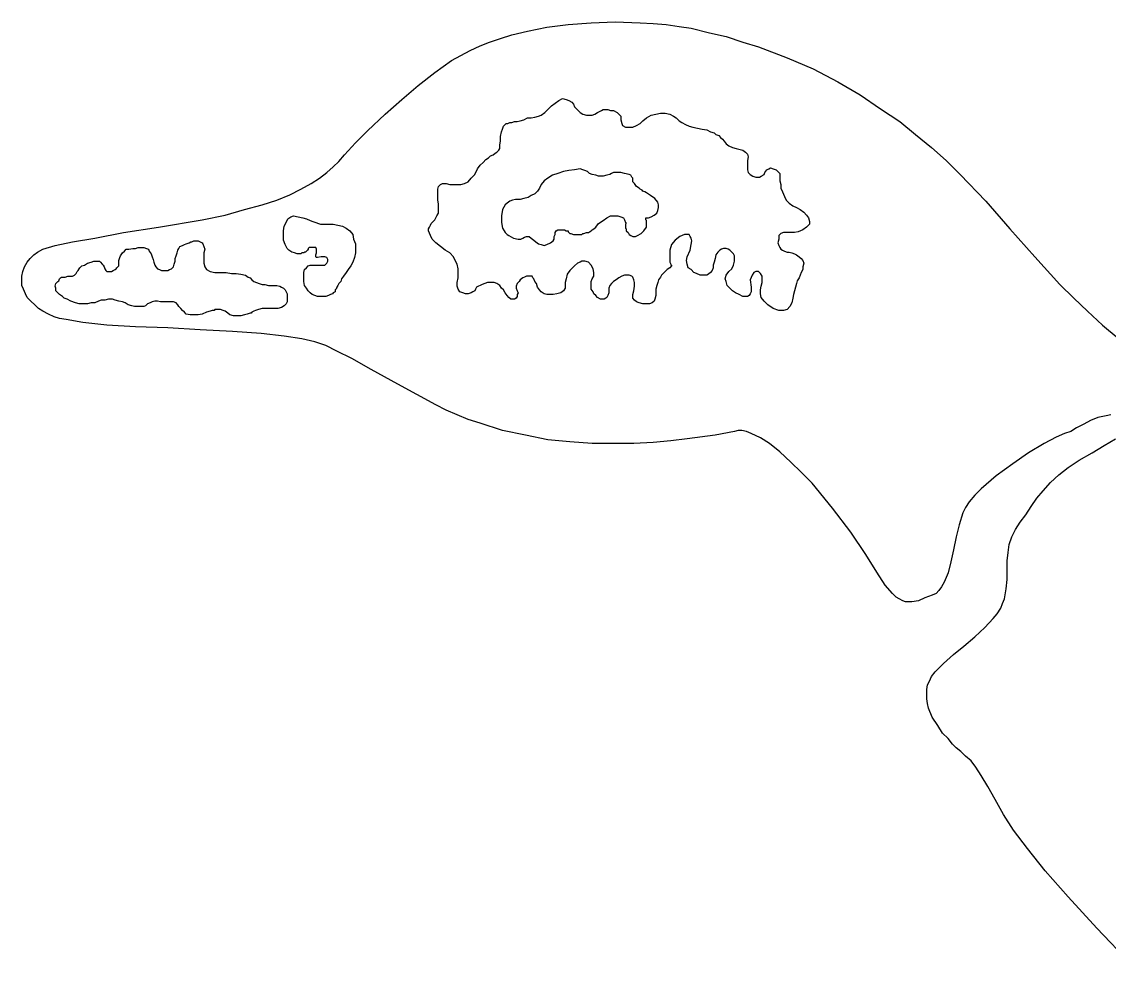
# Model space of a CAD drawing. Extents: x 1231 to 2855, y 3260 to 5268.
# Drawn here: x 1443.749 to 1447.398, y 3325.908 to 3329.069 of the extents above; entities that cross this region are included whole.
import ezdxf

# ---------------------------------------------------------------- set-up
doc = ezdxf.new("R2010")
doc.units = 0
doc.header["$LTSCALE"] = 20
doc.header["$MEASUREMENT"] = 0
doc.layers.add('ACO', color=2, linetype='CONTINUOUS')

msp = doc.modelspace()

# ---------------------------------------------------------------- linework, layer by layer
at = {"layer": 'ACO', "color": 124}
for points in [[(1447.4031, 3327.7505), (1447.3875, 3327.7474), (1447.3596, 3327.7412), (1447.3348, 3327.7319), (1447.3131, 3327.7195), (1447.2883, 3327.7071), (1447.2697, 3327.6947), (1447.248, 3327.6885), (1447.22, 3327.6761), (1447.1797, 3327.6543), (1447.127, 3327.6233), (1447.0742, 3327.5861), (1447.0184, 3327.5458), (1446.9688, 3327.5023), (1446.9471, 3327.4806), (1446.9284, 3327.4589), (1446.916, 3327.4403), (1446.9067, 3327.4217), (1446.8943, 3327.3814), (1446.885, 3327.341), (1446.8757, 3327.2976), (1446.8664, 3327.2573), (1446.8571, 3327.2201), (1446.8447, 3327.189), (1446.8354, 3327.1735), (1446.8261, 3327.1611), (1446.8168, 3327.1518), (1446.8044, 3327.1456), (1446.7795, 3327.1363), (1446.7578, 3327.127), (1446.7361, 3327.1239), (1446.7144, 3327.1239), (1446.7051, 3327.127), (1446.6927, 3327.1332), (1446.6834, 3327.1394), (1446.671, 3327.1518), (1446.6461, 3327.1797), (1446.6182, 3327.2232), (1446.581, 3327.2821), (1446.5314, 3327.3565), (1446.4693, 3327.4372), (1446.4011, 3327.521), (1446.3639, 3327.5582), (1446.3297, 3327.5923), (1446.2925, 3327.6264), (1446.2584, 3327.6543), (1446.2274, 3327.673), (1446.1963, 3327.6885), (1446.1808, 3327.6947), (1446.1653, 3327.6978), (1446.1529, 3327.6978), (1446.1405, 3327.6947), (1446.0754, 3327.6823), (1445.9823, 3327.6699), (1445.9265, 3327.6637), (1445.8675, 3327.6574), (1445.8024, 3327.6543), (1445.7341, 3327.6543), (1445.6628, 3327.6543), (1445.5883, 3327.6605), (1445.5139, 3327.6668), (1445.4394, 3327.6823), (1445.3619, 3327.6978), (1445.2874, 3327.7226), (1445.2471, 3327.735), (1445.2099, 3327.7505), (1445.1727, 3327.766), (1445.1385, 3327.7846), (1445.0113, 3327.8529), (1444.9214, 3327.9025), (1444.8562, 3327.9397), (1444.8066, 3327.9646), (1444.7694, 3327.9832), (1444.7322, 3327.9956), (1444.6887, 3328.0049), (1444.6298, 3328.0142), (1444.5522, 3328.0235), (1444.4561, 3328.0297), (1444.3475, 3328.0359), (1444.2389, 3328.0421), (1444.1303, 3328.0452), (1444.0342, 3328.0514), (1443.9535, 3328.0607), (1443.8977, 3328.07), (1443.876, 3328.0731), (1443.8574, 3328.0793), (1443.8388, 3328.0886), (1443.8201, 3328.0979), (1443.8046, 3328.1073), (1443.7922, 3328.1197), (1443.7798, 3328.1321), (1443.7674, 3328.1445), (1443.7612, 3328.1569), (1443.755, 3328.1724), (1443.7488, 3328.1848), (1443.7488, 3328.2003), (1443.7488, 3328.2158), (1443.7519, 3328.2313), (1443.7581, 3328.2468), (1443.7674, 3328.2624), (1443.7767, 3328.2748), (1443.7891, 3328.2872), (1443.8015, 3328.2965), (1443.8201, 3328.3058), (1443.8605, 3328.3182), (1443.9194, 3328.3306), (1443.9939, 3328.343), (1444.09, 3328.3616), (1444.2079, 3328.3802), (1444.3537, 3328.4051), (1444.4313, 3328.4206), (1444.4964, 3328.4392), (1444.5553, 3328.4547), (1444.605, 3328.4702), (1444.6484, 3328.4888), (1444.6856, 3328.5074), (1444.7197, 3328.526), (1444.7477, 3328.5446), (1444.7725, 3328.5633), (1444.7942, 3328.5819), (1444.8128, 3328.6005), (1444.8314, 3328.6222), (1444.8686, 3328.6625), (1444.909, 3328.7029), (1444.9679, 3328.7587), (1445.0238, 3328.8083), (1445.0796, 3328.8549), (1445.1354, 3328.8983), (1445.1913, 3328.9386), (1445.2533, 3328.9727), (1445.2874, 3328.9882), (1445.3185, 3329.0007), (1445.3557, 3329.0131), (1445.3929, 3329.0255), (1445.4456, 3329.0379), (1445.5108, 3329.0503), (1445.5821, 3329.0596), (1445.6597, 3329.0658), (1445.7403, 3329.0689), (1445.8241, 3329.0658), (1445.8675, 3329.0627), (1445.911, 3329.0596), (1445.9544, 3329.0534), (1445.9947, 3329.0472), (1446.0568, 3329.0317), (1446.1126, 3329.0193), (1446.1684, 3329.0007), (1446.2212, 3328.9851), (1446.3173, 3328.9479), (1446.4042, 3328.9107), (1446.4879, 3328.8673), (1446.5624, 3328.8238), (1446.6306, 3328.7773), (1446.6958, 3328.7339), (1446.7485, 3328.6904), (1446.8013, 3328.647), (1446.8509, 3328.6036), (1446.8974, 3328.5571), (1446.9843, 3328.4671), (1447.0649, 3328.374), (1447.1487, 3328.281), (1447.2324, 3328.1879), (1447.279, 3328.1414), (1447.3255, 3328.0979), (1447.3751, 3328.0514), (1447.4279, 3328.008)], [(1445.4829, 3328.7525), (1445.4922, 3328.7556), (1445.5046, 3328.7649), (1445.5139, 3328.7742), (1445.5263, 3328.7866), (1445.5387, 3328.7959), (1445.5511, 3328.8052), (1445.5635, 3328.8114), (1445.5759, 3328.8083), (1445.5852, 3328.8052), (1445.5945, 3328.799), (1445.6007, 3328.7928), (1445.6038, 3328.7835), (1445.61, 3328.7773), (1445.6163, 3328.7711), (1445.6225, 3328.7649), (1445.6318, 3328.7587), (1445.6442, 3328.7556), (1445.6535, 3328.7556), (1445.6628, 3328.7556), (1445.6721, 3328.7587), (1445.6814, 3328.7649), (1445.6876, 3328.768), (1445.6938, 3328.7711), (1445.7, 3328.7742), (1445.7062, 3328.7742), (1445.7155, 3328.7742), (1445.7248, 3328.7711), (1445.7341, 3328.7711), (1445.7465, 3328.7649), (1445.7527, 3328.7587), (1445.7589, 3328.7525), (1445.7589, 3328.7401), (1445.7621, 3328.7277), (1445.7652, 3328.7215), (1445.7745, 3328.7153), (1445.7869, 3328.7153), (1445.7993, 3328.7153), (1445.8117, 3328.7215), (1445.8241, 3328.7277), (1445.8334, 3328.737), (1445.8458, 3328.7463), (1445.8613, 3328.7556), (1445.8768, 3328.7587), (1445.8923, 3328.7618), (1445.9078, 3328.7618), (1445.9234, 3328.7587), (1445.9358, 3328.7525), (1445.9451, 3328.7463), (1445.9544, 3328.737), (1445.9637, 3328.7308), (1445.9761, 3328.7246), (1445.9885, 3328.7184), (1446.0009, 3328.7153), (1446.0164, 3328.7122), (1446.0319, 3328.7091), (1446.0474, 3328.706), (1446.0599, 3328.6998), (1446.0723, 3328.6966), (1446.0785, 3328.6904), (1446.0878, 3328.6873), (1446.094, 3328.6811), (1446.1002, 3328.6749), (1446.1064, 3328.6687), (1446.1126, 3328.6594), (1446.1219, 3328.6532), (1446.1343, 3328.647), (1446.1467, 3328.6439), (1446.1591, 3328.6408), (1446.1684, 3328.6377), (1446.1777, 3328.6315), (1446.1839, 3328.6253), (1446.187, 3328.616), (1446.1839, 3328.6036), (1446.1839, 3328.5943), (1446.1839, 3328.5819), (1446.1839, 3328.5726), (1446.187, 3328.5633), (1446.1932, 3328.5571), (1446.2025, 3328.5509), (1446.2119, 3328.5477), (1446.2243, 3328.5477), (1446.2305, 3328.5509), (1446.2398, 3328.5571), (1446.2429, 3328.5633), (1446.2491, 3328.5726), (1446.2553, 3328.5757), (1446.2615, 3328.5788), (1446.2708, 3328.5757), (1446.2801, 3328.5726), (1446.2863, 3328.5664), (1446.2894, 3328.5633), (1446.2925, 3328.5602), (1446.2925, 3328.5571), (1446.2925, 3328.5509), (1446.2925, 3328.5446), (1446.2925, 3328.5353), (1446.2956, 3328.5229), (1446.2956, 3328.5105), (1446.3018, 3328.4981), (1446.308, 3328.4826), (1446.3142, 3328.4702), (1446.3235, 3328.4609), (1446.3359, 3328.4516), (1446.3483, 3328.4454), (1446.3608, 3328.4392), (1446.3732, 3328.4299), (1446.3825, 3328.4206), (1446.3887, 3328.4113), (1446.3918, 3328.3988), (1446.3918, 3328.3895), (1446.3825, 3328.3802), (1446.3701, 3328.3709), (1446.3546, 3328.3647), (1446.3421, 3328.3616), (1446.3266, 3328.3616), (1446.3142, 3328.3616), (1446.3049, 3328.3616), (1446.2956, 3328.3585), (1446.2894, 3328.3523), (1446.2894, 3328.3399), (1446.2863, 3328.3275), (1446.2894, 3328.3182), (1446.2925, 3328.312), (1446.2956, 3328.3058), (1446.3018, 3328.3027), (1446.308, 3328.2996), (1446.3173, 3328.2965), (1446.3235, 3328.2965), (1446.3328, 3328.2934), (1446.3421, 3328.2903), (1446.3483, 3328.2872), (1446.3577, 3328.281), (1446.3639, 3328.2748), (1446.3701, 3328.2686), (1446.3732, 3328.2593), (1446.3701, 3328.2468), (1446.3701, 3328.2375), (1446.3639, 3328.2282), (1446.3608, 3328.2189), (1446.3577, 3328.2096), (1446.3514, 3328.2003), (1446.3483, 3328.191), (1446.3452, 3328.1786), (1446.3421, 3328.1662), (1446.339, 3328.1538), (1446.3359, 3328.1414), (1446.3328, 3328.1259), (1446.3266, 3328.1135), (1446.3173, 3328.1041), (1446.3049, 3328.101), (1446.2894, 3328.101), (1446.2708, 3328.1073), (1446.2522, 3328.1197), (1446.2398, 3328.1321), (1446.2305, 3328.1445), (1446.2274, 3328.1569), (1446.2274, 3328.1693), (1446.2305, 3328.1817), (1446.2336, 3328.1941), (1446.2336, 3328.2034), (1446.2336, 3328.2158), (1446.2274, 3328.2251), (1446.2212, 3328.2313), (1446.2119, 3328.2313), (1446.2057, 3328.2282), (1446.1994, 3328.2189), (1446.1932, 3328.2034), (1446.1963, 3328.1786), (1446.1963, 3328.1693), (1446.1963, 3328.1631), (1446.1932, 3328.1569), (1446.1901, 3328.1507), (1446.1839, 3328.1476), (1446.1777, 3328.1476), (1446.1684, 3328.1476), (1446.156, 3328.1538), (1446.1436, 3328.16), (1446.1343, 3328.1662), (1446.125, 3328.1755), (1446.1157, 3328.1848), (1446.1126, 3328.1972), (1446.1095, 3328.2065), (1446.1126, 3328.2189), (1446.1219, 3328.2313), (1446.1312, 3328.2406), (1446.1374, 3328.253), (1446.1405, 3328.2655), (1446.1405, 3328.2748), (1446.1405, 3328.2841), (1446.1374, 3328.2903), (1446.1312, 3328.2965), (1446.125, 3328.3027), (1446.1188, 3328.3058), (1446.1126, 3328.3089), (1446.1033, 3328.3089), (1446.0971, 3328.3058), (1446.0909, 3328.3027), (1446.0847, 3328.2965), (1446.0785, 3328.2872), (1446.0754, 3328.2748), (1446.0723, 3328.2624), (1446.0692, 3328.253), (1446.0692, 3328.2437), (1446.0661, 3328.2344), (1446.0599, 3328.2282), (1446.0536, 3328.222), (1446.0474, 3328.2189), (1446.0381, 3328.2189), (1446.0257, 3328.2189), (1446.0133, 3328.2251), (1446.004, 3328.2282), (1445.9947, 3328.2375), (1445.9854, 3328.2437), (1445.9823, 3328.2562), (1445.9792, 3328.2686), (1445.9823, 3328.281), (1445.9916, 3328.3027), (1445.9947, 3328.3213), (1445.9978, 3328.3337), (1445.9947, 3328.343), (1445.9916, 3328.3492), (1445.9885, 3328.3554), (1445.9823, 3328.3554), (1445.973, 3328.3554), (1445.9575, 3328.3492), (1445.942, 3328.3368), (1445.9296, 3328.3213), (1445.9234, 3328.3027), (1445.9234, 3328.2903), (1445.9234, 3328.2779), (1445.9234, 3328.2686), (1445.9234, 3328.2624), (1445.9265, 3328.2562), (1445.9265, 3328.253), (1445.9296, 3328.253), (1445.9296, 3328.2499), (1445.9234, 3328.2437), (1445.9141, 3328.2375), (1445.9078, 3328.2313), (1445.9016, 3328.2251), (1445.8954, 3328.2189), (1445.8923, 3328.2127), (1445.8861, 3328.2034), (1445.883, 3328.1941), (1445.8799, 3328.1848), (1445.8768, 3328.1724), (1445.8768, 3328.16), (1445.8768, 3328.1507), (1445.8737, 3328.1383), (1445.8706, 3328.1321), (1445.8644, 3328.1259), (1445.8551, 3328.1228), (1445.8427, 3328.1228), (1445.8334, 3328.1228), (1445.821, 3328.1259), (1445.8117, 3328.129), (1445.8055, 3328.1352), (1445.7993, 3328.1414), (1445.7993, 3328.1538), (1445.8024, 3328.1662), (1445.8055, 3328.1817), (1445.8055, 3328.1941), (1445.8024, 3328.2034), (1445.7993, 3328.2127), (1445.7962, 3328.2158), (1445.7869, 3328.2189), (1445.7807, 3328.2189), (1445.7714, 3328.2189), (1445.7621, 3328.2158), (1445.7527, 3328.2096), (1445.7434, 3328.2034), (1445.7341, 3328.1972), (1445.7279, 3328.191), (1445.7217, 3328.1848), (1445.7186, 3328.1755), (1445.7186, 3328.1662), (1445.7186, 3328.16), (1445.7155, 3328.1507), (1445.7124, 3328.1445), (1445.7093, 3328.1414), (1445.7031, 3328.1383), (1445.6969, 3328.1383), (1445.6907, 3328.1383), (1445.6814, 3328.1445), (1445.6752, 3328.1507), (1445.669, 3328.1569), (1445.6659, 3328.1631), (1445.6597, 3328.1724), (1445.6597, 3328.1817), (1445.6597, 3328.191), (1445.6597, 3328.1972), (1445.6628, 3328.2065), (1445.669, 3328.2158), (1445.669, 3328.2282), (1445.6659, 3328.2406), (1445.6597, 3328.253), (1445.6504, 3328.2624), (1445.638, 3328.2655), (1445.6287, 3328.2655), (1445.6225, 3328.2624), (1445.6132, 3328.2593), (1445.6038, 3328.2499), (1445.5883, 3328.2344), (1445.579, 3328.222), (1445.5759, 3328.2065), (1445.5728, 3328.1941), (1445.5728, 3328.1848), (1445.5728, 3328.1755), (1445.5666, 3328.1662), (1445.5573, 3328.16), (1445.5449, 3328.1569), (1445.5325, 3328.1538), (1445.5201, 3328.1538), (1445.5108, 3328.1538), (1445.5015, 3328.1569), (1445.4922, 3328.1631), (1445.486, 3328.1693), (1445.4798, 3328.1786), (1445.4767, 3328.191), (1445.4705, 3328.1972), (1445.4674, 3328.2065), (1445.4642, 3328.2096), (1445.4611, 3328.2158), (1445.4549, 3328.2158), (1445.4518, 3328.2158), (1445.4425, 3328.2158), (1445.4363, 3328.2127), (1445.4301, 3328.2096), (1445.4208, 3328.2034), (1445.4177, 3328.1972), (1445.4115, 3328.191), (1445.4084, 3328.1817), (1445.4084, 3328.1755), (1445.4115, 3328.1662), (1445.4146, 3328.16), (1445.4115, 3328.1538), (1445.4115, 3328.1476), (1445.4084, 3328.1414), (1445.4022, 3328.1383), (1445.396, 3328.1383), (1445.3898, 3328.1383), (1445.3836, 3328.1445), (1445.3774, 3328.1507), (1445.3712, 3328.16), (1445.365, 3328.1693), (1445.3588, 3328.1755), (1445.3526, 3328.1848), (1445.3433, 3328.191), (1445.334, 3328.1941), (1445.3247, 3328.1941), (1445.3122, 3328.1941), (1445.3029, 3328.191), (1445.2936, 3328.1879), (1445.2874, 3328.1848), (1445.2812, 3328.1817), (1445.275, 3328.1786), (1445.2719, 3328.1724), (1445.2688, 3328.1662), (1445.2626, 3328.1631), (1445.2564, 3328.16), (1445.2471, 3328.1569), (1445.2378, 3328.1569), (1445.2285, 3328.16), (1445.2192, 3328.1631), (1445.213, 3328.1724), (1445.2099, 3328.1817), (1445.2099, 3328.1941), (1445.213, 3328.2096), (1445.213, 3328.2251), (1445.213, 3328.2406), (1445.2099, 3328.2562), (1445.2037, 3328.2686), (1445.1975, 3328.281), (1445.1851, 3328.2934), (1445.1696, 3328.3027), (1445.154, 3328.3151), (1445.1385, 3328.3275), (1445.1261, 3328.3399), (1445.1199, 3328.3523), (1445.1137, 3328.3678), (1445.1137, 3328.374), (1445.1168, 3328.3802), (1445.1199, 3328.3864), (1445.123, 3328.3926), (1445.1354, 3328.4051), (1445.1416, 3328.4175), (1445.1478, 3328.4268), (1445.1478, 3328.4361), (1445.1478, 3328.4423), (1445.1478, 3328.4516), (1445.1478, 3328.4578), (1445.1447, 3328.4702), (1445.1447, 3328.4795), (1445.1447, 3328.4888), (1445.1447, 3328.4981), (1445.1447, 3328.5074), (1445.1478, 3328.5167), (1445.154, 3328.5229), (1445.1602, 3328.526), (1445.1727, 3328.526), (1445.1851, 3328.5229), (1445.1975, 3328.5229), (1445.2099, 3328.5229), (1445.2223, 3328.5229), (1445.2347, 3328.526), (1445.2471, 3328.5322), (1445.2564, 3328.5446), (1445.2688, 3328.5571), (1445.2781, 3328.5757), (1445.2874, 3328.5881), (1445.2967, 3328.5974), (1445.306, 3328.6067), (1445.3153, 3328.6129), (1445.3216, 3328.6191), (1445.3309, 3328.6222), (1445.3371, 3328.6284), (1445.3433, 3328.6315), (1445.3464, 3328.6346), (1445.3495, 3328.6377), (1445.3526, 3328.6439), (1445.3526, 3328.6501), (1445.3526, 3328.6563), (1445.3557, 3328.6687), (1445.3557, 3328.6842), (1445.3588, 3328.6998), (1445.3619, 3328.7091), (1445.365, 3328.7184), (1445.3712, 3328.7246), (1445.3743, 3328.7277), (1445.3805, 3328.7277), (1445.3867, 3328.7308), (1445.3929, 3328.7308), (1445.4022, 3328.7339), (1445.4115, 3328.7339), (1445.4208, 3328.737), (1445.4332, 3328.7401), (1445.4456, 3328.7463), (1445.458, 3328.7463), (1445.4705, 3328.7494), (1445.4829, 3328.7525), (1445.4829, 3328.7525)], [(1445.6225, 3328.5757), (1445.6038, 3328.5726), (1445.5852, 3328.5695), (1445.5666, 3328.5664), (1445.548, 3328.5602), (1445.5294, 3328.554), (1445.5139, 3328.5446), (1445.5015, 3328.5353), (1445.4922, 3328.5229), (1445.486, 3328.5105), (1445.4798, 3328.5012), (1445.4705, 3328.4919), (1445.458, 3328.4857), (1445.4487, 3328.4795), (1445.4332, 3328.4764), (1445.4208, 3328.4733), (1445.4053, 3328.4733), (1445.396, 3328.4702), (1445.3867, 3328.4671), (1445.3774, 3328.4609), (1445.3712, 3328.4547), (1445.3619, 3328.4392), (1445.3588, 3328.4175), (1445.3588, 3328.3957), (1445.3619, 3328.3771), (1445.3681, 3328.3678), (1445.3712, 3328.3616), (1445.3774, 3328.3554), (1445.3836, 3328.3523), (1445.3991, 3328.343), (1445.4146, 3328.3399), (1445.4239, 3328.3399), (1445.4301, 3328.343), (1445.4363, 3328.3461), (1445.4425, 3328.3492), (1445.4456, 3328.3492), (1445.4518, 3328.3492), (1445.458, 3328.343), (1445.4674, 3328.3368), (1445.4736, 3328.3306), (1445.4829, 3328.3244), (1445.4922, 3328.3213), (1445.5015, 3328.3182), (1445.5108, 3328.3213), (1445.5232, 3328.3275), (1445.5325, 3328.3337), (1445.5356, 3328.3399), (1445.5356, 3328.3492), (1445.5387, 3328.3554), (1445.5387, 3328.3616), (1445.5418, 3328.3678), (1445.548, 3328.3709), (1445.5604, 3328.3709), (1445.5697, 3328.3709), (1445.5759, 3328.3678), (1445.5821, 3328.3678), (1445.5821, 3328.3647), (1445.5852, 3328.3616), (1445.5883, 3328.3585), (1445.5914, 3328.3585), (1445.6007, 3328.3554), (1445.6038, 3328.3554), (1445.61, 3328.3554), (1445.6163, 3328.3554), (1445.6194, 3328.3554), (1445.6256, 3328.3554), (1445.6287, 3328.3554), (1445.6318, 3328.3585), (1445.6349, 3328.3585), (1445.6442, 3328.3616), (1445.6504, 3328.3616), (1445.6535, 3328.3647), (1445.6597, 3328.3678), (1445.6628, 3328.3709), (1445.669, 3328.374), (1445.6752, 3328.3802), (1445.6845, 3328.3926), (1445.7, 3328.4019), (1445.7124, 3328.4113), (1445.7248, 3328.4175), (1445.7403, 3328.4175), (1445.7496, 3328.4175), (1445.7589, 3328.4144), (1445.7683, 3328.4113), (1445.7714, 3328.4051), (1445.7745, 3328.3957), (1445.7776, 3328.3926), (1445.7745, 3328.3895), (1445.7745, 3328.3833), (1445.7745, 3328.3802), (1445.7745, 3328.3771), (1445.7776, 3328.374), (1445.7776, 3328.3678), (1445.7838, 3328.3616), (1445.7869, 3328.3554), (1445.7931, 3328.3523), (1445.7993, 3328.3492), (1445.8086, 3328.3492), (1445.8148, 3328.3523), (1445.8272, 3328.3585), (1445.8365, 3328.3678), (1445.8458, 3328.3802), (1445.8458, 3328.3895), (1445.8458, 3328.3957), (1445.8458, 3328.4019), (1445.8427, 3328.4051), (1445.8427, 3328.4082), (1445.8427, 3328.4113), (1445.852, 3328.4113), (1445.8613, 3328.4144), (1445.8706, 3328.4206), (1445.8799, 3328.4268), (1445.883, 3328.4361), (1445.8861, 3328.4454), (1445.8861, 3328.4547), (1445.883, 3328.464), (1445.8737, 3328.4764), (1445.8582, 3328.4857), (1445.8458, 3328.495), (1445.8396, 3328.4981), (1445.8334, 3328.5012), (1445.8303, 3328.5043), (1445.8241, 3328.5074), (1445.821, 3328.5105), (1445.8117, 3328.5167), (1445.8055, 3328.526), (1445.7993, 3328.5322), (1445.7993, 3328.5384), (1445.7993, 3328.5446), (1445.7962, 3328.5477), (1445.7931, 3328.554), (1445.7869, 3328.5571), (1445.7714, 3328.5602), (1445.7589, 3328.5633), (1445.7465, 3328.5633), (1445.7403, 3328.5633), (1445.7341, 3328.5633), (1445.7279, 3328.5602), (1445.7217, 3328.5571), (1445.7124, 3328.554), (1445.7, 3328.5509), (1445.6845, 3328.5509), (1445.6752, 3328.554), (1445.6628, 3328.5571), (1445.6535, 3328.5602), (1445.6473, 3328.5664), (1445.638, 3328.5695), (1445.6318, 3328.5726), (1445.6225, 3328.5757), (1445.6225, 3328.5757)], [(1444.6794, 3328.2903), (1444.6763, 3328.2903), (1444.6732, 3328.2903), (1444.6639, 3328.2934), (1444.6546, 3328.2965), (1444.6453, 3328.3027), (1444.6391, 3328.3089), (1444.6329, 3328.3213), (1444.6267, 3328.3368), (1444.6267, 3328.3523), (1444.6267, 3328.3678), (1444.6298, 3328.3833), (1444.636, 3328.3957), (1444.6422, 3328.4082), (1444.6515, 3328.4144), (1444.6608, 3328.4175), (1444.6763, 3328.4144), (1444.6918, 3328.4113), (1444.7042, 3328.4082), (1444.7166, 3328.4019), (1444.726, 3328.3988), (1444.7353, 3328.3957), (1444.7446, 3328.3926), (1444.7508, 3328.3895), (1444.7601, 3328.3895), (1444.7694, 3328.3895), (1444.7818, 3328.3895), (1444.7942, 3328.3895), (1444.8097, 3328.3864), (1444.8252, 3328.3833), (1444.8376, 3328.3771), (1444.85, 3328.3678), (1444.8593, 3328.3554), (1444.8624, 3328.3399), (1444.8686, 3328.3244), (1444.8686, 3328.3089), (1444.8686, 3328.2934), (1444.8655, 3328.2779), (1444.8593, 3328.2624), (1444.8531, 3328.2499), (1444.8438, 3328.2375), (1444.8376, 3328.2282), (1444.8283, 3328.2158), (1444.8221, 3328.2065), (1444.819, 3328.1972), (1444.8128, 3328.191), (1444.8097, 3328.1848), (1444.8066, 3328.1786), (1444.8035, 3328.1724), (1444.8004, 3328.1693), (1444.8004, 3328.1631), (1444.7942, 3328.16), (1444.7911, 3328.1569), (1444.7849, 3328.1538), (1444.7787, 3328.1507), (1444.7694, 3328.1476), (1444.7601, 3328.1476), (1444.7508, 3328.1476), (1444.7415, 3328.1476), (1444.7322, 3328.1507), (1444.7228, 3328.1538), (1444.7166, 3328.16), (1444.7104, 3328.1662), (1444.7042, 3328.1755), (1444.698, 3328.1848), (1444.6949, 3328.1972), (1444.6949, 3328.2065), (1444.6949, 3328.2189), (1444.6949, 3328.2282), (1444.698, 3328.2375), (1444.7042, 3328.2437), (1444.7104, 3328.2499), (1444.7166, 3328.253), (1444.726, 3328.253), (1444.7322, 3328.253), (1444.7415, 3328.253), (1444.7446, 3328.253), (1444.7508, 3328.253), (1444.7539, 3328.253), (1444.757, 3328.253), (1444.7601, 3328.253), (1444.7663, 3328.253), (1444.7725, 3328.2593), (1444.7756, 3328.2655), (1444.7756, 3328.2717), (1444.7725, 3328.2779), (1444.7663, 3328.281), (1444.7539, 3328.281), (1444.7415, 3328.2779), (1444.7384, 3328.2779), (1444.7353, 3328.281), (1444.7353, 3328.2872), (1444.7384, 3328.2934), (1444.7384, 3328.2996), (1444.7384, 3328.3058), (1444.7353, 3328.312), (1444.7291, 3328.312), (1444.7228, 3328.312), (1444.7166, 3328.312), (1444.7135, 3328.312), (1444.7104, 3328.3089), (1444.7104, 3328.3089), (1444.7104, 3328.3058), (1444.7073, 3328.3027), (1444.7042, 3328.2996), (1444.7011, 3328.2965), (1444.698, 3328.2965), (1444.6949, 3328.2934), (1444.6887, 3328.2934), (1444.6856, 3328.2903), (1444.6825, 3328.2903), (1444.6794, 3328.2903), (1444.6794, 3328.2903), (1444.6794, 3328.2903)], [(1444.3289, 3328.3337), (1444.3289, 3328.3337), (1444.3351, 3328.3337), (1444.3413, 3328.3337), (1444.3475, 3328.3306), (1444.3537, 3328.3275), (1444.3568, 3328.3244), (1444.3599, 3328.3151), (1444.363, 3328.3058), (1444.3599, 3328.2934), (1444.3599, 3328.281), (1444.3599, 3328.2686), (1444.3599, 3328.2593), (1444.363, 3328.2468), (1444.3692, 3328.2375), (1444.3816, 3328.2313), (1444.3971, 3328.2282), (1444.4157, 3328.2282), (1444.4344, 3328.2282), (1444.453, 3328.2251), (1444.4685, 3328.2251), (1444.484, 3328.222), (1444.4995, 3328.2189), (1444.5088, 3328.2127), (1444.515, 3328.2096), (1444.5212, 3328.2034), (1444.5274, 3328.1972), (1444.5367, 3328.1941), (1444.546, 3328.191), (1444.5553, 3328.1879), (1444.5646, 3328.1879), (1444.5771, 3328.1848), (1444.5864, 3328.1848), (1444.5957, 3328.1848), (1444.605, 3328.1848), (1444.6143, 3328.1817), (1444.6205, 3328.1786), (1444.6267, 3328.1755), (1444.6329, 3328.1693), (1444.636, 3328.1631), (1444.6391, 3328.1569), (1444.6391, 3328.1476), (1444.6391, 3328.1383), (1444.6391, 3328.129), (1444.636, 3328.1228), (1444.6298, 3328.1166), (1444.6205, 3328.1104), (1444.6081, 3328.1073), (1444.5895, 3328.1073), (1444.5708, 3328.1073), (1444.5553, 3328.1073), (1444.5429, 3328.1041), (1444.5336, 3328.101), (1444.5274, 3328.0979), (1444.5212, 3328.0948), (1444.5181, 3328.0917), (1444.5181, 3328.0917), (1444.515, 3328.0917), (1444.5057, 3328.0886), (1444.4964, 3328.0855), (1444.484, 3328.0824), (1444.4716, 3328.0824), (1444.4592, 3328.0824), (1444.4468, 3328.0855), (1444.4406, 3328.0917), (1444.4313, 3328.0979), (1444.425, 3328.101), (1444.4157, 3328.1041), (1444.4095, 3328.1041), (1444.4033, 3328.1041), (1444.3971, 3328.1041), (1444.394, 3328.101), (1444.3909, 3328.101), (1444.3878, 3328.101), (1444.3816, 3328.0979), (1444.3692, 3328.0948), (1444.3537, 3328.0886), (1444.3413, 3328.0855), (1444.3258, 3328.0855), (1444.3134, 3328.0855), (1444.301, 3328.0886), (1444.2948, 3328.0948), (1444.2886, 3328.101), (1444.2824, 3328.1073), (1444.2761, 3328.1135), (1444.273, 3328.1197), (1444.2668, 3328.1259), (1444.2575, 3328.129), (1444.2482, 3328.129), (1444.2358, 3328.129), (1444.2234, 3328.129), (1444.2141, 3328.129), (1444.2048, 3328.1321), (1444.1955, 3328.1321), (1444.1862, 3328.129), (1444.18, 3328.1259), (1444.1707, 3328.1228), (1444.1645, 3328.1166), (1444.1583, 3328.1135), (1444.149, 3328.1135), (1444.1397, 3328.1135), (1444.1272, 3328.1135), (1444.1179, 3328.1166), (1444.1055, 3328.1197), (1444.0962, 3328.1259), (1444.0869, 3328.129), (1444.0745, 3328.1321), (1444.0621, 3328.1352), (1444.0528, 3328.1383), (1444.0404, 3328.1383), (1444.028, 3328.1352), (1444.0156, 3328.1352), (1444.0063, 3328.1321), (1443.9939, 3328.1259), (1443.9814, 3328.1259), (1443.969, 3328.1228), (1443.9566, 3328.1228), (1443.9411, 3328.1228), (1443.9287, 3328.1259), (1443.9132, 3328.1321), (1443.9008, 3328.1383), (1443.8915, 3328.1414), (1443.8853, 3328.1476), (1443.876, 3328.1538), (1443.8698, 3328.16), (1443.8636, 3328.1662), (1443.8636, 3328.1755), (1443.8605, 3328.1817), (1443.8636, 3328.191), (1443.8698, 3328.1972), (1443.8729, 3328.2003), (1443.876, 3328.2065), (1443.8791, 3328.2096), (1443.8822, 3328.2127), (1443.8884, 3328.2127), (1443.8946, 3328.2127), (1443.9039, 3328.2158), (1443.9132, 3328.2158), (1443.9194, 3328.2158), (1443.9256, 3328.2189), (1443.9287, 3328.222), (1443.9318, 3328.2251), (1443.9349, 3328.2313), (1443.938, 3328.2344), (1443.9411, 3328.2406), (1443.9442, 3328.2437), (1443.9504, 3328.2499), (1443.9597, 3328.253), (1443.969, 3328.2593), (1443.9814, 3328.2624), (1443.9908, 3328.2655), (1444.0001, 3328.2655), (1444.0094, 3328.2655), (1444.0125, 3328.2624), (1444.0187, 3328.2562), (1444.0218, 3328.253), (1444.0249, 3328.2468), (1444.028, 3328.2406), (1444.0311, 3328.2344), (1444.0342, 3328.2313), (1444.0435, 3328.2313), (1444.0497, 3328.2313), (1444.0559, 3328.2344), (1444.0621, 3328.2375), (1444.0652, 3328.2406), (1444.0683, 3328.2437), (1444.0714, 3328.2468), (1444.0745, 3328.2499), (1444.0745, 3328.2562), (1444.0745, 3328.2624), (1444.0745, 3328.2686), (1444.0776, 3328.2779), (1444.0807, 3328.2841), (1444.0869, 3328.2934), (1444.0931, 3328.2996), (1444.0993, 3328.3058), (1444.1086, 3328.3058), (1444.121, 3328.3089), (1444.1303, 3328.3089), (1444.1397, 3328.312), (1444.149, 3328.312), (1444.1583, 3328.312), (1444.1676, 3328.3089), (1444.1738, 3328.3058), (1444.1769, 3328.2996), (1444.1831, 3328.2903), (1444.1862, 3328.281), (1444.1893, 3328.2717), (1444.1924, 3328.2624), (1444.1955, 3328.253), (1444.1986, 3328.2468), (1444.2048, 3328.2406), (1444.211, 3328.2375), (1444.2172, 3328.2344), (1444.2234, 3328.2344), (1444.2296, 3328.2344), (1444.2389, 3328.2344), (1444.2451, 3328.2375), (1444.2513, 3328.2406), (1444.2575, 3328.2468), (1444.2606, 3328.2562), (1444.2637, 3328.2655), (1444.2637, 3328.2748), (1444.2668, 3328.2841), (1444.2699, 3328.2934), (1444.273, 3328.3027), (1444.2761, 3328.3089), (1444.2792, 3328.3151), (1444.2886, 3328.3182), (1444.2948, 3328.3213), (1444.301, 3328.3244), (1444.3103, 3328.3275), (1444.3165, 3328.3306), (1444.3196, 3328.3306), (1444.3258, 3328.3337), (1444.3289, 3328.3337), (1444.3289, 3328.3337), (1444.3289, 3328.3337)], [(1447.4713, 3325.9079), (1447.3565, 3326.0288), (1447.2604, 3326.1343), (1447.1828, 3326.2212), (1447.1239, 3326.2956), (1447.0773, 3326.3577), (1447.0432, 3326.4104), (1447.0153, 3326.46), (1446.9905, 3326.5035), (1446.9688, 3326.5407), (1446.9502, 3326.5686), (1446.9346, 3326.5903), (1446.916, 3326.6058), (1446.9005, 3326.6213), (1446.885, 3326.6338), (1446.8726, 3326.6462), (1446.8571, 3326.6648), (1446.8385, 3326.6834), (1446.823, 3326.7082), (1446.8044, 3326.7361), (1446.7919, 3326.7671), (1446.7888, 3326.7827), (1446.7857, 3326.7982), (1446.7857, 3326.8137), (1446.7857, 3326.8292), (1446.7888, 3326.8447), (1446.795, 3326.8571), (1446.8013, 3326.8726), (1446.8137, 3326.8881), (1446.8416, 3326.916), (1446.8757, 3326.9471), (1446.9098, 3326.975), (1446.9471, 3327.006), (1446.9812, 3327.037), (1447.0091, 3327.068), (1447.0215, 3327.0836), (1447.0339, 3327.1022), (1447.0401, 3327.1177), (1447.0463, 3327.1332), (1447.0525, 3327.1673), (1447.0556, 3327.1983), (1447.0556, 3327.2294), (1447.0556, 3327.2604), (1447.0587, 3327.2883), (1447.0618, 3327.3162), (1447.0711, 3327.341), (1447.0835, 3327.3658), (1447.0991, 3327.3907), (1447.1177, 3327.4155), (1447.1363, 3327.4434), (1447.1549, 3327.4713), (1447.1766, 3327.4961), (1447.2014, 3327.5241), (1447.2293, 3327.5489), (1447.2604, 3327.5737), (1447.2976, 3327.5985), (1447.341, 3327.6233), (1447.3813, 3327.6481), (1447.4186, 3327.6699)]]:
    msp.add_lwpolyline(points, dxfattribs=at)

doc.saveas('drawing.dxf')
